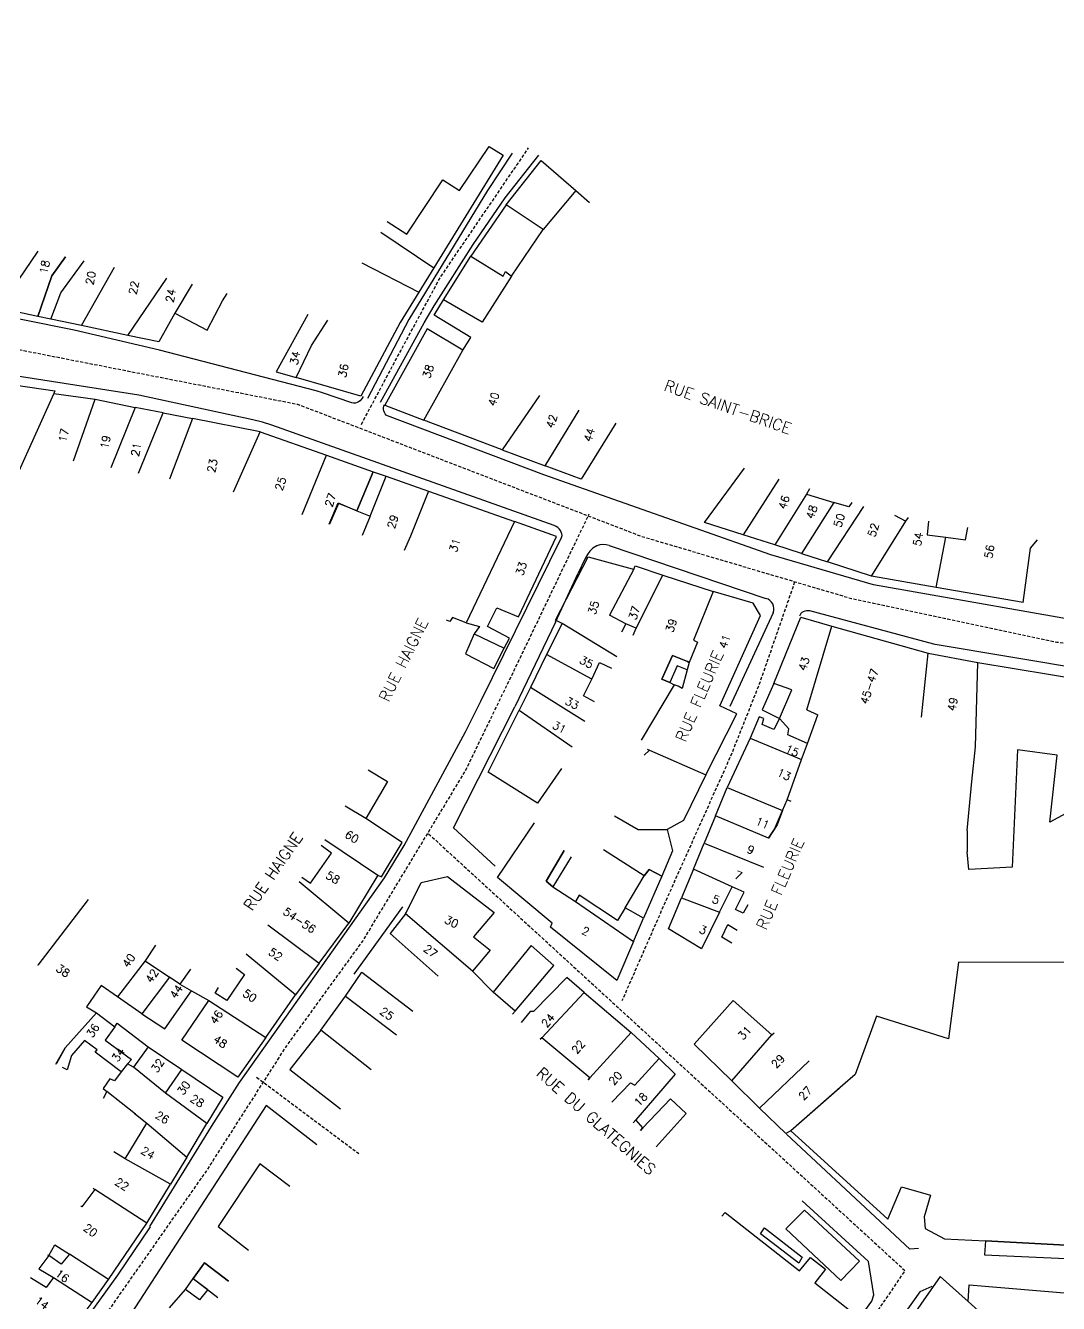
# Model space of a CAD drawing. Header units: millimetres. Extents: x 80999 to 82003, y 144000 to 145000.
# Drawn here: x 81149 to 81310.5, y 144418.9 to 144618.6 of the extents above; entities that cross this region are included whole.
import ezdxf
from ezdxf.enums import TextEntityAlignment as Align

# ---------------------------------------------------------------- set-up
doc = ezdxf.new("R2010")
doc.units = ezdxf.units.MM
doc.linetypes.add('DASHED', pattern=[0.75, 0.5, -0.25])
for name, color, linetype in [('W0001', 6, 'DASHED'), ('W0008', 7, 'CONTINUOUS'), ('W0100', 7, 'CONTINUOUS'), ('W0989', 7, 'CONTINUOUS'), ('W0991', 7, 'CONTINUOUS')]:
    doc.layers.add(name, color=color, linetype=linetype)
doc.styles.get("Standard").update_dxf_attribs({"font": 'romans.shx', "width": 0.85})

msp = doc.modelspace()

# ---------------------------------------------------------------- linework, layer by layer
at = {"layer": 'W0001', "flags": 128}
for points in [[(81451.16, 144928.03), (81426.07, 144907.84), (81413.52, 144898.46), (81365.25, 144851.07), (81265.08, 144752.55), (81239.49, 144724.34), (81135.09, 144627.15), (81106.26, 144601.78), (81088.6, 144579.64), (81115.61, 144574.32), (81191.55, 144559.45), (81245.19, 144538.85), (81278.13, 144529.09), (81310.24, 144522.28), (81324.49, 144520.78), (81375.63, 144513.39), (81411.78, 144511.02), (81470.27, 144506.99), (81503.88, 144506.79), (81532.38, 144505.71), (81560.46, 144492.75), (81590.46, 144462.55), (81609.78, 144442.16), (81640.06, 144410.97), (81610.52, 144396.93), (81565.2, 144377.78), (81498.19, 144351.45), (81476.96, 144342.48), (81413.19, 144316.27), (81411.63, 144315.61)], [(81201.52, 144556.3), (81207.67, 144567.8), (81213.86, 144579.26), (81227.65, 144599.49)], [(81108.59, 144353.07), (81130.27, 144377.74), (81155.37, 144408.35), (81177.3, 144439.62), (81189.85, 144459.19), (81201.73, 144475.55), (81217.77, 144502.13), (81225.41, 144517.88), (81237.13, 144542.3)], [(81269.24, 144531.67), (81263.71, 144515.72), (81259.23, 144504.46), (81248.84, 144481.28), (81242.24, 144466.21)], [(81212.03, 144492.33), (81286.48, 144424.09), (81266.91, 144395.39), (81259.23, 144384.09)], [(81185.15, 144454.29), (81201.11, 144442.37)]]:
    msp.add_lwpolyline(points, dxfattribs=at)
at = {"layer": 'W0008'}
for p, q in [((81240.26, 144537.36), (81264.76, 144529.11)), ((81231.86, 144525.39), (81235.41, 144533.05)), ((81265.88, 144526.86), (81259.1, 144512.2)), ((81231.86, 144525.39), (81225.5, 144512.18)), ((81215.92, 144493.26), (81225.5, 144512.18)), ((81222.45, 144487.27), (81215.92, 144493.26)), ((81200.4, 144470.39), (81208, 144480.93))]:
    msp.add_line(p, q, dxfattribs=at)
for points in [[(81225.11, 144598.68), (81221.21, 144592.83), (81208.93, 144572.7), (81202.48, 144560.36)], [(81201.79, 144560.66), (81201.67, 144560.41), (81201.51, 144560.19), (81201.31, 144559.99), (81201.08, 144559.84), (81200.85, 144559.72), (81200.59, 144559.63), (81200.31, 144559.6), (81200.04, 144559.65), (81195.42, 144561.25), (81194.44, 144561.54), (81169.96, 144567.87), (81156.65, 144571.04), (81115.92, 144579.18), (81115.18, 144579.4), (81114.45, 144579.75), (81108.19, 144584.09), (81107.46, 144584.95), (81107.16, 144586.01), (81108.4, 144597.02)], [(81204.5, 144559.75), (81211.34, 144572.18), (81212.9, 144574.81), (81219.01, 144584.42), (81224, 144591.71), (81229.24, 144598.36)], [(81168.48, 144430.98), (81178.1, 144446.6), (81182.48, 144453.45), (81205.16, 144485.47), (81208.19, 144490.51), (81217.81, 144508.24), (81220.18, 144513.06), (81232.8, 144538.61), (81232.88, 144538.91), (81232.85, 144539.21), (81232.76, 144539.48), (81232.63, 144539.73), (81232.44, 144539.98), (81232.21, 144540.19), (81231.95, 144540.36), (81231.66, 144540.48), (81187.51, 144556.19), (81186.09, 144556.62), (81184.57, 144557.02), (81166.73, 144560.85), (81146.75, 144564.01)], [(81329.13, 144536), (81321.38, 144525.32), (81321.2, 144525.11), (81321, 144524.93), (81320.77, 144524.78), (81320.52, 144524.66), (81320.26, 144524.58), (81319.99, 144524.53), (81319.71, 144524.53), (81319.44, 144524.55), (81281.59, 144531.24), (81265.54, 144535.92), (81230.05, 144548.41), (81205.63, 144557.63), (81205.41, 144557.76), (81205.24, 144557.95), (81205.12, 144558.16), (81205.04, 144558.39), (81204.99, 144558.64), (81204.99, 144558.9), (81205.03, 144559.15), (81205.13, 144559.39)], [(81240.26, 144537.36), (81239.78, 144537.5), (81239.28, 144537.55), (81238.79, 144537.49), (81238.31, 144537.34), (81237.72, 144536.98), (81237.23, 144536.5), (81236.84, 144535.95), (81236.52, 144535.36), (81235.41, 144533.05)], [(81265.88, 144526.86), (81265.97, 144527.21), (81266, 144527.56), (81265.94, 144527.91), (81265.82, 144528.24), (81265.63, 144528.54), (81265.38, 144528.79), (81265.08, 144528.98), (81264.76, 144529.11)], [(81338.68, 144485.53), (81340.5, 144512.2), (81340.12, 144513.37), (81339.14, 144513.88), (81291.18, 144521.92), (81290.2, 144522.15), (81271.62, 144527.14), (81271.36, 144527.19), (81271.09, 144527.19), (81270.82, 144527.13), (81270.57, 144527.02), (81270.38, 144526.89), (81270.22, 144526.73), (81270.1, 144526.54), (81270.01, 144526.33)], [(81288.58, 144427.55), (81287.26, 144427.43), (81267.95, 144445.38)], [(81265.67, 144398.83), (81266.27, 144398.45), (81281.31, 144419.31), (81281.61, 144420.28), (81280.76, 144425.48), (81270.43, 144435)], [(81168.51, 144430.9), (81163.43, 144423.36), (81153.63, 144409.78), (81148.47, 144403.03), (81135.93, 144387.41), (81123.7, 144372.71), (81110.66, 144357.39), (81110.32, 144357.08), (81109.92, 144356.86), (81109.49, 144356.71), (81109.06, 144356.63), (81108.61, 144356.61), (81108.17, 144356.67), (81107.75, 144356.79), (81107.35, 144356.97)], [(81290.68, 144421.6), (81288.79, 144420.74), (81270.7, 144395.26), (81265.12, 144389.8), (81264.85, 144389.51), (81264.62, 144389.2), (81264.42, 144388.86), (81264.26, 144388.51), (81264.13, 144388.14), (81264.04, 144387.76), (81263.98, 144387.38), (81263.96, 144386.99), (81264.03, 144386.22), (81264.25, 144385.47), (81264.6, 144384.78), (81265.09, 144384.17), (81280.62, 144368.26), (81288.95, 144356.64)]]:
    msp.add_lwpolyline(points, dxfattribs=at)
at = {"layer": 'W0100'}
for p, q in [((81223.68, 144598.38), (81212.85, 144580.77)), ((81224.15, 144590.58), (81229.62, 144597.5)), ((81229.62, 144597.5), (81235.05, 144592.83)), ((81235.05, 144592.83), (81229.93, 144586.75)), ((81224.15, 144590.58), (81218.62, 144582.56)), ((81229.93, 144586.75), (81224.15, 144590.58)), ((81225.01, 144579.47), (81229.93, 144586.75)), ((81204.54, 144586.35), (81212.85, 144580.77)), ((81201.61, 144581.55), (81210.49, 144576.94)), ((81212.85, 144580.77), (81210.49, 144576.94)), ((81214.36, 144575.73), (81218.62, 144582.56)), ((81218.62, 144582.56), (81223.67, 144579.46)), ((81225.01, 144579.47), (81220.41, 144572.24)), ((81223.67, 144579.46), (81224.05, 144580.17)), ((81224.05, 144580.17), (81225.01, 144579.47)), ((81175.05, 144578.18), (81172.35, 144573.69)), ((81179.83, 144575.6), (81180.53, 144576.77)), ((81177.42, 144571.04), (81179.83, 144575.6)), ((81212.89, 144573.37), (81214.36, 144575.73)), ((81220.41, 144572.24), (81214.36, 144575.73)), ((81150.94, 144573.16), (81144.91, 144574.43)), ((81157.79, 144571.72), (81153, 144572.73)), ((81172.35, 144573.69), (81169.87, 144569.18)), ((81172.35, 144573.69), (81177.42, 144571.04)), ((81218.62, 144569.87), (81212.89, 144573.37)), ((81165.02, 144570.2), (81157.79, 144571.72)), ((81217.38, 144567.88), (81211.83, 144571.21)), ((81169.87, 144569.18), (81165.02, 144570.2)), ((81217.38, 144567.88), (81218.62, 144569.87)), ((81211.3, 144556.96), (81217.38, 144567.88)), ((81188.22, 144564.48), (81191.31, 144563.6)), ((81153.44, 144561.1), (81147.71, 144548.39)), ((81153.44, 144561.1), (81159.93, 144560.22)), ((81229.37, 144560.8), (81223.51, 144552.3)), ((81156.53, 144550.59), (81159.93, 144560.22)), ((81159.93, 144560.22), (81166.16, 144558.95)), ((81166.16, 144558.95), (81162.36, 144549.52)), ((81170.56, 144558.09), (81166.16, 144558.95)), ((81166.69, 144548.66), (81170.56, 144558.09)), ((81170.56, 144558.09), (81175.15, 144557.2)), ((81175.15, 144557.2), (81171.55, 144547.71)), ((81185.7, 144555.14), (81175.15, 144557.2)), ((81223.51, 144552.3), (81211.3, 144556.96)), ((81230.26, 144549.82), (81235.54, 144558.53)), ((81181.56, 144545.76), (81185.7, 144555.14)), ((81185.7, 144555.14), (81196.08, 144551.48)), ((81223.51, 144552.3), (81230.26, 144549.82)), ((81200.8, 144542.79), (81203.38, 144548.9)), ((81203.38, 144548.9), (81205.41, 144548.19)), ((81235.88, 144547.75), (81230.26, 144549.82)), ((81202.9, 144541.95), (81205.41, 144548.19)), ((81205.41, 144548.19), (81212.02, 144545.85)), ((81266.77, 144547.76), (81261.21, 144539.04)), ((81212.02, 144545.85), (81225.45, 144541.11)), ((81271.08, 144545.37), (81266.14, 144537.46)), ((81271.56, 144546.22), (81271.08, 144545.37)), ((81271.08, 144545.37), (81275.37, 144544.1)), ((81200.8, 144542.79), (81202.9, 144541.95)), ((81275.37, 144544.1), (81270.32, 144536.11)), ((81274.4, 144534.8), (81280.05, 144543.48)), ((81202.9, 144541.95), (81201.63, 144538.92)), ((81225.45, 144541.11), (81217.92, 144525.31)), ((81261.21, 144539.04), (81255.17, 144540.99)), ((81281.25, 144532.59), (81286.61, 144541.16)), ((81284.86, 144542.12), (81286.61, 144541.16)), ((81286.61, 144541.16), (81287.02, 144541.74)), ((81290.18, 144541.19), (81289.93, 144539.06)), ((81266.14, 144537.46), (81261.21, 144539.04)), ((81289.93, 144539.06), (81292.86, 144538.68)), ((81295.94, 144538.27), (81296.29, 144540.19)), ((81270.32, 144536.11), (81266.14, 144537.46)), ((81291.37, 144530.83), (81292.86, 144538.68)), ((81292.86, 144538.68), (81295.94, 144538.27)), ((81270.32, 144536.11), (81274.4, 144534.8)), ((81281.25, 144532.59), (81274.4, 144534.8)), ((81244.13, 144533.67), (81240.32, 144526.49)), ((81244.13, 144533.67), (81244.29, 144534.19)), ((81244.29, 144534.19), (81248.63, 144532.76)), ((81244.48, 144524.44), (81248.63, 144532.76)), ((81248.63, 144532.76), (81256.49, 144530.16)), ((81291.37, 144530.83), (81281.25, 144532.59)), ((81304.97, 144528.48), (81291.37, 144530.83)), ((81256.49, 144530.16), (81253.43, 144522.6)), ((81262.75, 144528.35), (81256.49, 144530.16)), ((81263.9, 144526.41), (81262.75, 144528.35)), ((81232.9, 144525.18), (81230.48, 144520.32)), ((81241.47, 144519.96), (81232.9, 144525.18)), ((81242.87, 144525.13), (81240.32, 144526.49)), ((81244.48, 144524.44), (81242.87, 144525.13)), ((81257.54, 144512.32), (81263.9, 144526.41)), ((81219.13, 144523.56), (81223.85, 144521.33)), ((81223.85, 144521.33), (81224.67, 144522.89)), ((81243.99, 144523.34), (81244.48, 144524.44)), ((81271.16, 144511.71), (81275.06, 144524.76)), ((81275.06, 144524.76), (81290.1, 144520.54)), ((81222.21, 144518.18), (81223.85, 144521.33)), ((81254.06, 144522.28), (81252.78, 144519.08)), ((81253.43, 144522.6), (81254.06, 144522.28)), ((81230.48, 144520.32), (81227.94, 144515.21)), ((81237.52, 144516.47), (81230.48, 144520.32)), ((81250.17, 144520.17), (81248.5, 144516.49)), ((81252.48, 144519.23), (81250.17, 144520.17)), ((81252.78, 144519.08), (81252.46, 144517.95)), ((81252.78, 144519.08), (81252.48, 144519.23)), ((81289.08, 144510.56), (81290.1, 144520.54)), ((81290.1, 144520.54), (81297.85, 144519.1)), ((81297.5, 144505.93), (81297.85, 144519.1)), ((81297.85, 144519.1), (81327.08, 144514.26)), ((81252.46, 144517.95), (81251.65, 144515.03)), ((81227.94, 144515.21), (81226.17, 144511.67)), ((81250.42, 144515.6), (81245.27, 144506.96)), ((81248.5, 144516.49), (81249.75, 144515.96)), ((81249.75, 144515.96), (81250.42, 144515.6)), ((81251.02, 144515.41), (81250.42, 144515.6)), ((81251.65, 144515.03), (81251.02, 144515.41)), ((81221.34, 144501.98), (81226.17, 144511.67)), ((81226.17, 144511.67), (81234.47, 144505.9)), ((81255.36, 144501.55), (81260.19, 144511.09)), ((81260.19, 144511.09), (81257.54, 144512.32)), ((81271.16, 144511.71), (81272.88, 144510.94)), ((81271.25, 144506.46), (81272.88, 144510.94)), ((81263.71, 144510.62), (81262.3, 144507.25)), ((81264.45, 144510.34), (81263.71, 144510.62)), ((81266.85, 144510.34), (81266, 144508.62)), ((81262.3, 144507.25), (81258.7, 144499.56)), ((81262.3, 144507.25), (81270.33, 144503.93)), ((81246.19, 144505.56), (81246.55, 144505.41)), ((81246.55, 144505.41), (81255.36, 144501.55)), ((81270.33, 144503.93), (81271.25, 144506.46)), ((81296.96, 144500.49), (81297.5, 144505.93)), ((81268.06, 144497.66), (81270.33, 144503.93)), ((81202.6, 144502.34), (81205.59, 144500.49)), ((81205.59, 144500.49), (81202.24, 144494.74)), ((81256.87, 144495.13), (81258.7, 144499.56)), ((81258.7, 144499.56), (81267.34, 144495.96)), ((81296.2, 144492.82), (81296.96, 144500.49)), ((81267.34, 144495.96), (81268.06, 144497.66)), ((81268.72, 144497.37), (81268.06, 144497.66)), ((81202.24, 144494.74), (81198.98, 144496.67)), ((81256.87, 144495.13), (81255.1, 144490.87)), ((81265.18, 144491.63), (81256.87, 144495.13)), ((81207.92, 144490.96), (81202.24, 144494.74)), ((81195.79, 144491.42), (81204.11, 144485.86)), ((81253.42, 144486.82), (81255.1, 144490.87)), ((81255.1, 144490.87), (81264.36, 144487.09)), ((81296.2, 144492.82), (81296.21, 144489.53)), ((81296.48, 144486.73), (81296.21, 144489.53)), ((81204.11, 144485.86), (81199.54, 144478.34)), ((81214.99, 144485.67), (81222.27, 144480.04)), ((81231.36, 144478.37), (81222.79, 144485.5)), ((81242.74, 144480.74), (81245.72, 144485.74)), ((81248.49, 144485.71), (81245.6, 144479.12)), ((81253.42, 144486.82), (81251.54, 144482.3)), ((81259.48, 144484.06), (81253.42, 144486.82)), ((81199.54, 144478.34), (81191.78, 144484.82)), ((81231.43, 144484.06), (81234.97, 144481.76)), ((81257.5, 144480.06), (81259.48, 144484.06)), ((81151, 144471.81), (81158.87, 144482.08)), ((81234.97, 144481.76), (81244.05, 144475.49)), ((81249.53, 144477.48), (81251.54, 144482.3)), ((81251.54, 144482.3), (81257.5, 144480.06)), ((81208.42, 144479.84), (81206.03, 144476.76)), ((81218.87, 144470.85), (81208.42, 144479.84)), ((81245.6, 144479.12), (81242.74, 144480.74)), ((81186.91, 144478.1), (81194.91, 144472.1)), ((81194.91, 144472.1), (81199.54, 144478.34)), ((81231.06, 144477.74), (81231.36, 144478.37)), ((81257.84, 144476.18), (81258.8, 144478.17)), ((81258.8, 144478.17), (81260.27, 144477.25)), ((81169.35, 144474.94), (81167.74, 144472.48)), ((81206.03, 144476.76), (81213.54, 144470.09)), ((81259.42, 144475.22), (81257.84, 144476.18)), ((81191.25, 144467.17), (81183.51, 144473.51)), ((81228.08, 144474.88), (81222.12, 144467.59)), ((81231.58, 144471.77), (81228.08, 144474.88)), ((81150.94, 144471.87), (81151, 144471.81)), ((81167.74, 144472.48), (81163.4, 144466.85)), ((81167.74, 144472.48), (81171.54, 144469.92)), ((81174.82, 144471.2), (81173.13, 144468.84)), ((81181.94, 144471.31), (81183.25, 144470.32)), ((81194.91, 144472.1), (81191.25, 144467.17)), ((81225.54, 144464.62), (81231.58, 144471.77)), ((81171.54, 144469.92), (81167.19, 144464.21)), ((81173.13, 144468.84), (81171.54, 144469.92)), ((81183.25, 144470.32), (81180.49, 144466.27)), ((81199.05, 144466.97), (81201.58, 144470.7)), ((81201.58, 144470.7), (81209.55, 144464.63)), ((81222.12, 144467.59), (81218.87, 144470.85)), ((81236.33, 144467.53), (81233.64, 144469.88)), ((81160.87, 144468.61), (81158.54, 144465.3)), ((81163.4, 144466.85), (81160.87, 144468.61)), ((81170.79, 144461.84), (81174.98, 144467.81)), ((81173.13, 144468.84), (81174.98, 144467.81)), ((81174.98, 144467.81), (81177.7, 144466.29)), ((81178.66, 144467.41), (81179.19, 144468.29)), ((81180.49, 144466.27), (81178.66, 144467.41)), ((81186.58, 144460.51), (81191.25, 144467.17)), ((81195.18, 144461.64), (81199.05, 144466.97)), ((81199.05, 144466.97), (81207.03, 144460.93)), ((81225.54, 144464.62), (81222.12, 144467.59)), ((81229.71, 144460.45), (81236.33, 144467.53)), ((81236.33, 144467.53), (81243.7, 144461.3)), ((81158.54, 144465.3), (81160.13, 144464.34)), ((81167.19, 144464.21), (81163.4, 144466.85)), ((81173.44, 144460.1), (81177.7, 144466.29)), ((81177.7, 144466.29), (81186.58, 144460.51)), ((81160.13, 144464.34), (81155.23, 144458.87)), ((81160.13, 144464.34), (81162.97, 144462.16)), ((81167.19, 144464.21), (81170.79, 144461.84)), ((81225.12, 144464.13), (81225.54, 144464.62)), ((81162.97, 144462.16), (81163.34, 144462.72)), ((81163.34, 144462.72), (81168.21, 144459.06)), ((81203.05, 144455.47), (81195.18, 144461.64)), ((81243.7, 144461.3), (81237.25, 144454.21)), ((81248.04, 144457.2), (81243.7, 144461.3)), ((81259.41, 144453.73), (81265.67, 144460.91)), ((81168.21, 144459.06), (81165.92, 144455.86)), ((81168.21, 144459.06), (81173.46, 144455.52)), ((81229.49, 144460.22), (81229.71, 144460.45)), ((81237.25, 144454.21), (81229.71, 144460.45)), ((81253.55, 144459.45), (81259.41, 144453.73)), ((81153.78, 144456.33), (81155.23, 144458.87)), ((81155.23, 144458.87), (81153.85, 144456.45)), ((81248.04, 144457.2), (81250.56, 144454.79)), ((81155.55, 144455.46), (81154.79, 144455.83)), ((81164.99, 144456.39), (81163.96, 144455.12)), ((81165.92, 144455.86), (81164.99, 144456.39)), ((81170.89, 144451.82), (81165.92, 144455.86)), ((81170.89, 144451.82), (81173.46, 144455.52)), ((81263.77, 144449.45), (81271.51, 144456.83)), ((81237.25, 144454.21), (81236.98, 144453.9)), ((81250.56, 144454.79), (81244.4, 144447.62)), ((81263.77, 144449.45), (81259.41, 144453.73)), ((81161.17, 144452.54), (81161.76, 144452.04)), ((81166.23, 144448.53), (81161.76, 144452.04)), ((81177.38, 144447.08), (81170.89, 144451.82)), ((81186.62, 144449.86), (81165.56, 144417.38)), ((81194.56, 144443.72), (81186.62, 144449.86)), ((81164.6, 144441.55), (81167.98, 144447.11)), ((81166.17, 144448.43), (81166.23, 144448.53)), ((81166.23, 144448.53), (81167.98, 144447.11)), ((81167.98, 144447.11), (81174.22, 144441.8)), ((81174.22, 144441.8), (81177.38, 144447.08)), ((81244.4, 144447.62), (81244, 144447.19)), ((81247.58, 144443.41), (81252.31, 144448.65)), ((81245.51, 144446.37), (81245.16, 144445.96)), ((81268.63, 144445.92), (81283.78, 144432.11)), ((81164.6, 144441.55), (81162.85, 144442.64)), ((81171.68, 144437.61), (81164.6, 144441.55)), ((81174.22, 144441.8), (81171.68, 144437.61)), ((81190.33, 144437.2), (81185.65, 144440.75)), ((81159.6, 144436.97), (81159.88, 144436.77)), ((81167.97, 144431.49), (81171.68, 144437.61)), ((81159.88, 144436.77), (81157.82, 144434.06)), ((81167.97, 144431.49), (81159.88, 144436.77)), ((81157.82, 144434.06), (81157.68, 144434.15)), ((81257.88, 144432.57), (81258.36, 144433.16)), ((81258.36, 144433.16), (81270.01, 144424.05)), ((81279.4, 144425.54), (81270.76, 144433.54)), ((81161.98, 144422.7), (81167.97, 144431.49)), ((81152.69, 144426.42), (81153.59, 144428.1)), ((81153.59, 144428.1), (81155.89, 144426.65)), ((81152.69, 144426.42), (81151.11, 144424.35)), ((81152.47, 144426.56), (81152.69, 144426.42)), ((81154.61, 144425.11), (81152.69, 144426.42)), ((81155.89, 144426.65), (81154.61, 144425.11)), ((81161.98, 144422.7), (81155.89, 144426.65)), ((81177, 144425.31), (81175.25, 144422.86)), ((81180.76, 144422.44), (81177, 144425.31)), ((81270.01, 144424.05), (81271.72, 144426.11)), ((81271.72, 144426.11), (81274.05, 144424.28)), ((81151.11, 144424.35), (81153.42, 144422.98)), ((81153.42, 144422.98), (81152.23, 144421.45)), ((81153.42, 144422.98), (81159.44, 144419.09)), ((81292, 144423.18), (81271.78, 144394.39)), ((81274.05, 144424.28), (81272.37, 144422.17)), ((81296.38, 144419.23), (81292, 144423.18)), ((81152.23, 144421.45), (81149.82, 144422.95)), ((81159.44, 144419.09), (81161.98, 144422.7)), ((81171.55, 144418.24), (81174.04, 144421.12)), ((81174.04, 144421.12), (81175.25, 144422.86)), ((81175.25, 144422.86), (81177.51, 144421.12)), ((81272.37, 144422.17), (81278.74, 144417.19)), ((81155.26, 144413.59), (81159.44, 144419.09)), ((81299.42, 144416.49), (81296.38, 144419.23))]:
    msp.add_line(p, q, dxfattribs=at)
for points in [[(81205.55, 144588), (81208.62, 144586.01), (81214.25, 144594.5), (81216.86, 144592.85), (81221.51, 144599.7), (81223.68, 144598.38)], [(81235.05, 144592.83), (81237.18, 144590.94)], [(81144.91, 144574.43), (81151.01, 144583.37)], [(81153, 144572.73), (81150.94, 144573.16), (81153.12, 144579.5), (81155.3, 144582.46)], [(81155.3, 144582.46), (81153.12, 144579.5), (81150.94, 144573.16)], [(81153, 144572.73), (81154.53, 144576.83), (81158.21, 144581.85)], [(81157.79, 144571.72), (81162.94, 144580.86)], [(81165.02, 144570.2), (81171.12, 144579.14)], [(81210.49, 144576.94), (81207.57, 144572.19), (81201.42, 144560.69), (81191.31, 144563.6)], [(81193.17, 144573.46), (81188.22, 144564.48)], [(81191.31, 144563.6), (81193.71, 144568.62), (81196.27, 144572.58)], [(81211.83, 144571.21), (81205.21, 144559.28), (81211.3, 144556.96)], [(81145.44, 144562.71), (81153.63, 144561.55), (81153.44, 144561.1)], [(81241.28, 144556.46), (81235.88, 144547.75)], [(81192.28, 144542.22), (81196.08, 144551.48)], [(81196.08, 144551.48), (81203.38, 144548.9), (81200.8, 144542.79), (81197.94, 144543.93), (81196.56, 144540.71)], [(81255.17, 144540.99), (81261.42, 144549.48)], [(81212.02, 144545.85), (81209.19, 144538.85), (81208.19, 144536.6)], [(81196.5, 144540.73), (81197.87, 144544.03), (81200.8, 144542.79)], [(81278.19, 144544.08), (81277.73, 144543.4), (81275.37, 144544.1)], [(81226.1, 144526.23), (81232, 144538.79), (81225.45, 144541.11)], [(81304.97, 144528.48), (81306.13, 144536.93), (81307.18, 144538.24)], [(81232.9, 144525.18), (81231.85, 144525.72), (81236.98, 144535.61)], [(81236.98, 144535.61), (81243.87, 144533.74), (81244.13, 144533.67)], [(81224.67, 144522.89), (81221.23, 144524.7), (81222.69, 144527.63), (81226.1, 144526.23)], [(81217.92, 144525.31), (81215.77, 144526.1), (81215.34, 144525.48), (81214.84, 144525.68)], [(81217.92, 144525.31), (81219.98, 144524.74), (81219.13, 144523.56)], [(81242.87, 144525.13), (81242.2, 144523.83)], [(81265.97, 144515.79), (81270.23, 144526.17), (81275.06, 144524.76)], [(81219.13, 144523.56), (81217.81, 144520.44), (81222.21, 144518.18)], [(81237.52, 144516.47), (81238.75, 144519.1), (81240.6, 144518.21)], [(81252.78, 144519.08), (81252.46, 144517.95), (81250.87, 144518.56), (81249.75, 144515.96), (81248.5, 144516.49), (81250.17, 144520.17), (81252.48, 144519.23), (81252.78, 144519.08)], [(81236.45, 144509.89), (81227.94, 144515.21)], [(81237.98, 144512.95), (81236.23, 144513.89), (81237.52, 144516.47)], [(81265.97, 144515.79), (81264.14, 144511.69), (81266.85, 144510.34), (81268.79, 144514.82), (81265.97, 144515.79)], [(81266.85, 144510.34), (81268.79, 144514.82), (81265.97, 144515.79)], [(81266, 144508.62), (81264.15, 144509.41), (81264.45, 144510.34)], [(81271.25, 144506.46), (81268.15, 144507.81), (81268.32, 144508.75), (81266.85, 144510.34)], [(81245.73, 144504.62), (81246.55, 144505.41)], [(81321.91, 144486.43), (81323.67, 144502.64), (81314.53, 144504.1), (81313.46, 144496.48), (81309.15, 144494.17), (81310.25, 144504.61), (81304.08, 144505.44), (81303.24, 144487.13), (81296.48, 144486.73)], [(81232.79, 144502.52), (81229.07, 144497.13), (81221.34, 144501.98)], [(81255.36, 144501.55), (81251.89, 144494.43), (81249.3, 144493.01)], [(81265.18, 144491.63), (81266.11, 144493.03), (81267.34, 144495.96), (81268.06, 144497.66)], [(81241.11, 144495.13), (81244.77, 144493.02), (81249.3, 144493.01)], [(81267.34, 144495.96), (81266.51, 144493.74), (81265.18, 144491.63)], [(81222.79, 144485.5), (81228.59, 144494.03)], [(81249.3, 144493.01), (81250.13, 144489.68), (81248.49, 144485.71), (81246.49, 144486.73), (81245.72, 144485.74), (81239.37, 144489.82)], [(81204.11, 144485.86), (81204.69, 144485.62), (81207.92, 144490.96)], [(81192.21, 144485.53), (81193.57, 144484.63), (81196.87, 144489.29), (81195.22, 144490.49)], [(81233.23, 144489.7), (81230.39, 144484.95), (81231.43, 144484.06)], [(81234.33, 144488.75), (81231.43, 144484.06), (81230.39, 144484.95), (81233.23, 144489.7)], [(81208.42, 144479.84), (81208.59, 144480.08), (81210.85, 144484.72), (81214.99, 144485.67)], [(81245.72, 144485.74), (81246.49, 144486.73), (81248.49, 144485.71)], [(81321.91, 144486.43), (81320.67, 144472.22), (81294.87, 144472.25)], [(81261.93, 144481.24), (81261.22, 144479.92), (81259.99, 144480.51), (81261.34, 144483.22), (81259.48, 144484.06)], [(81242.74, 144480.74), (81241.53, 144478.78), (81235.56, 144482.75), (81234.97, 144481.76), (81244.05, 144475.49), (81245.6, 144479.12), (81242.74, 144480.74)], [(81222.27, 144480.04), (81219.07, 144476.22), (81221.64, 144474.15), (81218.87, 144470.85)], [(81257.5, 144480.06), (81254.68, 144474.36), (81249.53, 144477.48)], [(81244.05, 144475.49), (81241.46, 144469.41), (81231.06, 144477.74)], [(81294.87, 144472.25), (81293.28, 144460.31), (81282.06, 144463.83)], [(81233.64, 144469.88), (81228.43, 144464.55), (81227.9, 144464.55), (81226.51, 144462.86)], [(81265.67, 144460.91), (81259.62, 144466.29), (81253.55, 144459.45)], [(81282.06, 144463.83), (81278.69, 144454.72), (81276.76, 144453.03), (81268.63, 144445.92)], [(81162.97, 144462.16), (81161.48, 144460.11), (81165.57, 144457.07), (81164.99, 144456.39)], [(81195.18, 144461.64), (81190.35, 144455.51), (81198.26, 144449.34)], [(81163.96, 144455.12), (81159.93, 144458.19), (81160.24, 144458.59), (81158.25, 144460.05), (81156.2, 144457.68), (81155.55, 144455.46)], [(81186.58, 144460.51), (81182.23, 144454.32), (81173.44, 144460.1)], [(81236.98, 144453.9), (81237.25, 144454.21), (81229.71, 144460.45), (81229.49, 144460.22)], [(81240.68, 144450.4), (81243.6, 144453.41), (81244.26, 144453.04), (81248.04, 144457.2)], [(81163.96, 144455.12), (81162.91, 144453.72), (81162.22, 144454.06), (81161.17, 144452.54)], [(81173.46, 144455.52), (81179.88, 144451.18), (81177.38, 144447.08)], [(81161.76, 144452.04), (81161.15, 144450.96)], [(81276.2, 144452.55), (81268.63, 144445.92)], [(81252.31, 144448.65), (81249.85, 144450.92), (81245.51, 144446.37)], [(81268.63, 144445.92), (81267.84, 144445.48), (81263.77, 144449.45)], [(81245.16, 144445.96), (81245.51, 144446.37), (81244.4, 144447.62), (81244, 144447.19)], [(81185.65, 144440.75), (81179.12, 144430.99), (81183.9, 144427.28)], [(81283.78, 144432.11), (81285.93, 144437.15), (81290.46, 144435.85), (81289.48, 144432.46), (81289.66, 144430.67), (81292.67, 144429.06), (81299.07, 144428.72), (81311.63, 144428.05), (81311.64, 144425.98)], [(81270.76, 144433.54), (81267.86, 144430.61), (81276.44, 144422.52), (81279.4, 144425.54)], [(81264.53, 144430.75), (81270.41, 144426.18), (81269.88, 144425.23), (81263.89, 144429.84), (81264.53, 144430.75)], [(81299.07, 144428.72), (81298.92, 144426.55), (81311.64, 144425.98), (81311.63, 144428.05), (81299.07, 144428.72)], [(81175.25, 144422.86), (81177, 144425.31), (81180.76, 144422.44)], [(81177.51, 144421.12), (81176.2, 144419.51), (81174.04, 144421.12)], [(81175.25, 144422.86), (81179.11, 144419.89)], [(81296.38, 144419.23), (81296.53, 144421.87), (81313.22, 144420.44), (81312.97, 144416.15), (81299.42, 144416.49), (81296.38, 144419.23)]]:
    msp.add_lwpolyline(points, dxfattribs=at)
msp.add_lwpolyline([(81265.67, 144460.91), (81266.03, 144461.23, -0.000163)], format="xyb", dxfattribs=at)

# ---------------------------------------------------------------- texts
at = {"layer": 'W0989'}
for s, rotation, p in [('RUE SAINT-BRICE', 340.5762, (81258.81, 144559.01)), ('RUE HAIGNE', 63.627, (81208.11, 144519.49)), ('RUE FLEURIE', 66.7017, (81254.36, 144513.83)), ('RUE HAIGNE', 55.4031, (81187.72, 144486.44)), ('RUE FLEURIE', 66.7017, (81266.98, 144484.48)), ('RUE DU GLATEGNIES', 318.4578, (81238.23, 144447.44))]:
    msp.add_text(s, height=1.75, rotation=rotation, dxfattribs=at).set_placement(p, align=Align.MIDDLE)
at = {"layer": 'W0991'}
for s, rotation, p in [('18 ', 78.308, (81152.1, 144581.3)), ('20 ', 78.308, (81159.29, 144579.6)), ('22 ', 78.308, (81166.04, 144578.07)), ('24 ', 78.308, (81171.8, 144576.84)), ('34 ', 78.3084, (81191.24, 144567.09)), ('36 ', 78.3085, (81198.79, 144565.11)), ('38 ', 72.0046, (81212.09, 144564.98)), ('40', 72.0046, (81222.19, 144560.25)), ('42', 72.0047, (81231.26, 144556.78)), ('17 ', 78.4645, (81155.08, 144555.02)), ('44', 72.0048, (81237.16, 144554.66)), ('19 ', 78.4615, (81161.6, 144553.95)), ('21 ', 78.4603, (81166.4, 144552.79)), ('23 ', 78.4593, (81178.32, 144550.26)), ('25 ', 72.129, (81189.03, 144547.43)), ('27 ', 72.1285, (81196.82, 144544.89)), ('46', 72.0049, (81267.57, 144544.12)), ('48', 72.0049, (81271.93, 144542.61)), ('29 ', 72.1276, (81206.56, 144541.52)), ('50', 72.005, (81276.21, 144541.3)), ('52', 72.0049, (81281.54, 144539.8)), ('54', 80.1125, (81288.52, 144538.36)), ('31 ', 72.1229, (81216.26, 144537.83)), ('56', 80.1139, (81299.67, 144536.42)), ('33 ', 72.103, (81226.64, 144534.17)), ('35', 72.1966, (81237.8, 144527.67)), ('37', 72.2047, (81244.18, 144526.84)), ('39', 72.2069, (81249.95, 144524.88)), ('41', 72.2161, (81258.32, 144522.39)), ('35', 332.0965, (81236.71, 144519.15)), ('43', 72.2792, (81270.7, 144518.89)), ('45-47', 72.1543, (81280.92, 144515.36)), ('33', 332.1087, (81234.47, 144512.73)), ('49', 80.2384, (81293.94, 144512.59)), ('31', 332.1157, (81232.48, 144508.97)), ('15', 335.5401, (81268.86, 144505.32)), ('13', 335.5397, (81267.58, 144501.59)), ('11', 337.4053, (81264.23, 144494)), ('60 ', 328.8987, (81200.42, 144491.64)), ('9', 337.4064, (81262.37, 144489.82)), ('58 ', 328.7744, (81197.44, 144485.26)), ('7', 337.4081, (81260.44, 144485.83)), ('5', 337.4106, (81256.93, 144482.05)), ('54-56 ', 326.016, (81192.21, 144478.57)), ('30', 334.5027, (81215.62, 144478.58)), ('2', 336.2903, (81236.58, 144477.11)), ('3', 337.4141, (81254.92, 144477.32)), ('27', 323.3542, (81212.34, 144473.99)), ('40 ', 56.1285, (81165.39, 144472.88)), ('52 ', 326.0177, (81188.47, 144473.25)), ('38 ', 326.1626, (81155.24, 144470.69)), ('42 ', 56.1272, (81169.03, 144470.48)), ('44 ', 56.1261, (81172.83, 144468.02)), ('50 ', 326.0189, (81184.43, 144466.77)), ('25', 324.0338, (81205.5, 144464.21)), ('46 ', 56.1244, (81179.09, 144464.04)), ('24', 49.6391, (81230.7, 144463.18)), ('36 ', 56.0923, (81159.81, 144461.94)), ('31', 46.3462, (81261.43, 144461.23)), ('48 ', 326.0201, (81179.83, 144459.62)), ('22', 49.6447, (81235.42, 144459.04)), ('34 ', 56.0911, (81163.77, 144458.17)), ('32 ', 56.0897, (81169.93, 144456.49)), ('29', 46.3954, (81266.64, 144456.79)), ('20', 46.9164, (81241.23, 144454.15)), ('30 ', 56.0886, (81174.01, 144452.98)), ('28 ', 328.1365, (81176.24, 144450.37)), ('18', 46.9193, (81245.2, 144450.83)), ('27', 46.4074, (81270.92, 144451.8)), ('26 ', 328.1374, (81170.78, 144447.78)), ('24 ', 328.1384, (81168.54, 144442.24)), ('22 ', 328.1394, (81164.48, 144437.35)), ('20 ', 323.2485, (81159.53, 144430.12)), ('16 ', 323.2497, (81155.13, 144422.99)), ('14 ', 323.2505, (81151.94, 144418.77))]:
    msp.add_text(s, height=1.25, rotation=rotation, dxfattribs=at).set_placement(p, align=Align.MIDDLE)

doc.saveas('drawing.dxf')
